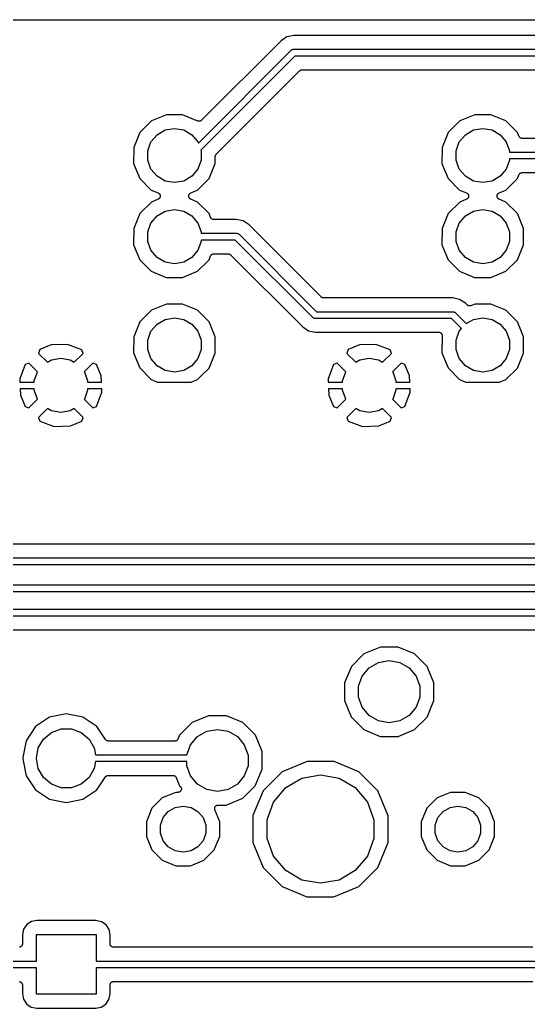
# Model space of a CAD drawing. Extents: x 37 to 156, y -136 to -20.
# Drawn here: x 76.88 to 95.68, y -56.62 to -20.08 of the extents above; entities that cross this region are included whole.
import ezdxf

# ---------------------------------------------------------------- set-up
doc = ezdxf.new("R2010")
doc.units = 0
doc.header["$MEASUREMENT"] = 0
doc.layers.add('BLACK', color=7, linetype='CONTINUOUS')

msp = doc.modelspace()

# ---------------------------------------------------------------- linework, layer by layer
at = {"layer": 'Black'}
for p, q in [((37.61, -20.083), (155.39, -20.083)), ((86.7587, -20.7175), (86.5436, -20.8612)), ((87.0125, -20.667), (86.7587, -20.7175)), ((121.033, -20.667), (87.0125, -20.667)), ((86.5436, -20.8612), (83.6052, -23.7996)), ((86.9338, -21.1961), (86.9472, -21.1867)), ((86.9472, -21.1867), (86.9525, -21.1853)), ((86.9525, -21.1853), (86.9572, -21.1825)), ((86.9572, -21.1825), (86.9733, -21.1797)), ((86.9733, -21.1797), (86.9891, -21.1755)), ((86.9891, -21.1755), (86.9946, -21.176)), ((86.9946, -21.176), (87, -21.175)), ((87, -21.175), (121.046, -21.175)), ((83.4842, -24.639), (86.9116, -21.2116)), ((87.0518, -21.425), (83.5786, -24.8982)), ((86.9116, -21.2116), (86.9161, -21.2085)), ((86.9161, -21.2085), (86.9197, -21.2042)), ((86.9197, -21.2042), (86.9338, -21.1961)), ((120.994, -21.425), (87.0518, -21.425)), ((84.1452, -25.05), (87.225, -21.9702)), ((87.225, -21.9702), (87.2296, -21.967)), ((87.2296, -21.967), (87.2332, -21.9627)), ((87.2332, -21.9627), (87.2475, -21.9544)), ((87.2475, -21.9544), (87.2611, -21.9449)), ((87.2611, -21.9449), (87.2665, -21.9435)), ((87.2665, -21.9435), (87.2714, -21.9407)), ((87.2714, -21.9407), (87.2877, -21.9378)), ((87.2877, -21.9378), (87.3037, -21.9335)), ((87.3037, -21.9335), (87.3093, -21.934)), ((87.3093, -21.934), (87.3148, -21.933)), ((87.3148, -21.933), (108.751, -21.933)), ((82.3014, -23.5917), (81.7469, -23.8208)), ((82.9013, -23.5923), (82.3014, -23.5917)), ((83.4667, -23.8271), (82.9013, -23.5923)), ((93.7014, -23.5917), (93.1469, -23.8208)), ((94.3013, -23.5923), (93.7014, -23.5917)), ((94.8553, -23.8223), (94.3013, -23.5923)), ((81.7469, -23.8208), (81.3223, -24.2447)), ((82.2567, -24.1567), (82.6, -24.0962)), ((82.6, -24.0962), (82.9433, -24.1567)), ((83.4749, -23.8289), (83.4667, -23.8271)), ((83.4826, -23.8324), (83.4749, -23.8289)), ((83.4963, -23.8336), (83.4826, -23.8324)), ((83.5098, -23.8366), (83.4963, -23.8336)), ((83.5181, -23.8356), (83.5098, -23.8366)), ((83.5265, -23.8363), (83.5181, -23.8356)), ((83.5398, -23.8327), (83.5265, -23.8363)), ((83.5535, -23.8309), (83.5398, -23.8327)), ((83.561, -23.827), (83.5535, -23.8309)), ((83.5691, -23.8249), (83.561, -23.827)), ((83.5804, -23.8169), (83.5691, -23.8249)), ((83.5927, -23.8106), (83.5804, -23.8169)), ((83.5983, -23.8044), (83.5927, -23.8106)), ((83.6052, -23.7996), (83.5983, -23.8044)), ((93.1469, -23.8208), (92.7223, -24.2447)), ((93.6567, -24.1567), (94, -24.0962)), ((94, -24.0962), (94.3433, -24.1567)), ((95.2792, -24.2469), (94.8553, -23.8223)), ((81.3223, -24.2447), (81.0923, -24.7987)), ((81.7307, -24.5981), (81.9548, -24.331)), ((81.9548, -24.331), (82.2567, -24.1567)), ((82.9433, -24.1567), (83.2452, -24.331)), ((83.2452, -24.331), (83.4693, -24.5981)), ((92.7223, -24.2447), (92.4923, -24.7987)), ((93.1307, -24.5981), (93.3548, -24.331)), ((93.3548, -24.331), (93.6567, -24.1567)), ((94.3433, -24.1567), (94.6452, -24.331)), ((94.6452, -24.331), (94.8693, -24.5981)), ((95.3377, -24.3885), (95.2792, -24.2469)), ((95.3422, -24.3956), (95.3377, -24.3885)), ((95.3451, -24.4035), (95.3422, -24.3956)), ((95.3539, -24.4141), (95.3451, -24.4035)), ((95.3613, -24.4257), (95.3539, -24.4141)), ((95.368, -24.4308), (95.3613, -24.4257)), ((95.3734, -24.4373), (95.368, -24.4308)), ((95.3854, -24.4442), (95.3734, -24.4373)), ((95.3963, -24.4526), (95.3854, -24.4442)), ((95.4043, -24.4551), (95.3963, -24.4526)), ((95.4116, -24.4593), (95.4043, -24.4551)), ((95.4252, -24.4617), (95.4116, -24.4593)), ((95.4384, -24.4659), (95.4252, -24.4617)), ((95.4468, -24.4655), (95.4384, -24.4659)), ((95.455, -24.467), (95.4468, -24.4655)), ((112.219, -24.467), (95.455, -24.467)), ((81.0923, -24.7987), (81.0917, -25.3986)), ((81.6114, -24.9257), (81.7307, -24.5981)), ((83.4693, -24.5981), (83.4842, -24.639)), ((92.4923, -24.7987), (92.4917, -25.3986)), ((93.0114, -24.9257), (93.1307, -24.5981)), ((94.8693, -24.5981), (94.9886, -24.9257)), ((81.6114, -25.2743), (81.6114, -24.9257)), ((83.5786, -24.8982), (83.5886, -24.9257)), ((83.5886, -24.9257), (83.5886, -25.2743)), ((84.1077, -25.4013), (84.108, -25.1397)), ((84.108, -25.1397), (84.1089, -25.1343)), ((84.1084, -25.1288), (84.1128, -25.1127)), ((84.1089, -25.1343), (84.1084, -25.1288)), ((84.1128, -25.1127), (84.1157, -25.0963)), ((84.1157, -25.0963), (84.1184, -25.0915)), ((84.1184, -25.0915), (84.1199, -25.0862)), ((84.1199, -25.0862), (84.1294, -25.0725)), ((84.1294, -25.0725), (84.1377, -25.0581)), ((84.1377, -25.0581), (84.142, -25.0546)), ((84.142, -25.0546), (84.1452, -25.05)), ((93.0114, -25.2743), (93.0114, -24.9257)), ((94.9886, -24.9257), (94.9886, -24.975)), ((94.9886, -24.975), (112.482, -24.975)), ((81.0917, -25.3986), (81.3208, -25.9531)), ((81.7307, -25.6019), (81.6114, -25.2743)), ((83.5886, -25.2743), (83.4693, -25.6019)), ((83.8777, -25.9553), (84.1077, -25.4013)), ((92.4917, -25.3986), (92.7208, -25.9531)), ((93.1307, -25.6019), (93.0114, -25.2743)), ((94.9886, -25.2743), (94.8693, -25.6019)), ((112.534, -25.225), (94.9886, -25.225)), ((94.9886, -25.225), (94.9886, -25.2743)), ((81.9548, -25.869), (81.7307, -25.6019)), ((82.2567, -26.0433), (81.9548, -25.869)), ((83.2452, -25.869), (82.9433, -26.0433)), ((83.4693, -25.6019), (83.2452, -25.869)), ((93.3548, -25.869), (93.1307, -25.6019)), ((93.6567, -26.0433), (93.3548, -25.869)), ((94.6452, -25.869), (94.3433, -26.0433)), ((94.8693, -25.6019), (94.6452, -25.869)), ((95.2777, -25.9553), (95.3375, -25.8113)), ((95.3375, -25.8113), (95.3419, -25.8043)), ((95.3419, -25.8043), (95.3448, -25.7965)), ((95.3448, -25.7965), (95.3537, -25.7858)), ((95.3537, -25.7858), (95.3612, -25.7741)), ((95.3612, -25.7741), (95.3678, -25.7691)), ((95.3678, -25.7691), (95.3731, -25.7627)), ((95.3731, -25.7627), (95.3852, -25.7558)), ((95.3852, -25.7558), (95.3962, -25.7473)), ((95.3962, -25.7473), (95.4041, -25.7448)), ((95.4041, -25.7448), (95.4113, -25.7407)), ((95.4113, -25.7407), (95.425, -25.7382)), ((95.425, -25.7382), (95.4383, -25.7341)), ((95.4383, -25.7341), (95.4466, -25.7344)), ((95.4466, -25.7344), (95.4548, -25.733)), ((95.4548, -25.733), (112.521, -25.733)), ((81.3208, -25.9531), (81.7447, -26.3777)), ((82.6, -26.1038), (82.2567, -26.0433)), ((82.9433, -26.0433), (82.6, -26.1038)), ((83.4531, -26.3792), (83.8777, -25.9553)), ((92.7208, -25.9531), (93.1447, -26.3777)), ((94, -26.1038), (93.6567, -26.0433)), ((94.3433, -26.0433), (94, -26.1038)), ((94.8531, -26.3792), (95.2777, -25.9553)), ((81.7447, -26.3777), (81.9976, -26.4827)), ((81.9976, -26.4827), (82.0115, -26.4916)), ((82.0115, -26.4916), (82.0263, -26.4993)), ((82.0263, -26.4993), (82.03, -26.5034)), ((82.03, -26.5034), (82.0347, -26.5064)), ((82.0347, -26.5064), (82.0448, -26.5196)), ((82.0559, -26.6683), (82.0447, -26.6805)), ((82.0448, -26.5196), (82.056, -26.5318)), ((82.058, -26.6631), (82.0559, -26.6683)), ((82.056, -26.5318), (82.0582, -26.537)), ((82.0615, -26.6587), (82.058, -26.6631)), ((82.0582, -26.537), (82.0616, -26.5414)), ((82.0665, -26.6429), (82.0615, -26.6587)), ((82.0616, -26.5414), (82.0665, -26.5572)), ((82.0665, -26.5572), (82.0729, -26.5726)), ((82.0728, -26.6276), (82.0665, -26.6429)), ((82.0731, -26.622), (82.0728, -26.6276)), ((82.0729, -26.5726), (82.0731, -26.5782)), ((82.0731, -26.5782), (82.0748, -26.5835)), ((82.0748, -26.6167), (82.0731, -26.622)), ((82.0748, -26.5835), (82.074, -26.6001)), ((82.074, -26.6001), (82.0748, -26.6167)), ((83.1252, -26.5833), (83.1269, -26.578)), ((83.126, -26.5999), (83.1252, -26.5833)), ((83.1252, -26.6165), (83.126, -26.5999)), ((83.1269, -26.6218), (83.1252, -26.6165)), ((83.1269, -26.578), (83.1272, -26.5724)), ((83.1271, -26.6274), (83.1269, -26.6218)), ((83.1335, -26.6427), (83.1271, -26.6274)), ((83.1272, -26.5724), (83.1335, -26.5571)), ((83.1335, -26.5571), (83.1385, -26.5413)), ((83.1384, -26.6586), (83.1335, -26.6427)), ((83.1418, -26.663), (83.1384, -26.6586)), ((83.1385, -26.5413), (83.1419, -26.5369)), ((83.144, -26.6682), (83.1418, -26.663)), ((83.1419, -26.5369), (83.1441, -26.5317)), ((83.1552, -26.6804), (83.144, -26.6682)), ((83.1441, -26.5317), (83.1553, -26.5195)), ((83.1553, -26.5195), (83.1654, -26.5063)), ((83.1654, -26.5063), (83.1701, -26.5033)), ((83.1701, -26.5033), (83.1739, -26.4992)), ((83.1739, -26.4992), (83.1886, -26.4916)), ((83.1886, -26.4916), (83.2026, -26.4827)), ((83.2026, -26.4827), (83.4531, -26.3792)), ((93.1447, -26.3777), (93.3976, -26.4827)), ((93.3976, -26.4827), (93.4115, -26.4916)), ((93.4115, -26.4916), (93.4263, -26.4993)), ((93.4263, -26.4993), (93.43, -26.5034)), ((93.43, -26.5034), (93.4347, -26.5064)), ((93.4347, -26.5064), (93.4448, -26.5196)), ((93.4559, -26.6683), (93.4447, -26.6805)), ((93.4448, -26.5196), (93.456, -26.5318)), ((93.458, -26.6631), (93.4559, -26.6683)), ((93.456, -26.5318), (93.4582, -26.537)), ((93.4615, -26.6587), (93.458, -26.6631)), ((93.4582, -26.537), (93.4616, -26.5414)), ((93.4665, -26.6429), (93.4615, -26.6587)), ((93.4616, -26.5414), (93.4665, -26.5572)), ((93.4665, -26.5572), (93.4729, -26.5726)), ((93.4728, -26.6276), (93.4665, -26.6429)), ((93.4731, -26.622), (93.4728, -26.6276)), ((93.4729, -26.5726), (93.4731, -26.5782)), ((93.4731, -26.5782), (93.4748, -26.5835)), ((93.4748, -26.6167), (93.4731, -26.622)), ((93.4748, -26.5835), (93.474, -26.6001)), ((93.474, -26.6001), (93.4748, -26.6167)), ((94.5252, -26.5833), (94.5269, -26.578)), ((94.526, -26.5999), (94.5252, -26.5833)), ((94.5252, -26.6165), (94.526, -26.5999)), ((94.5269, -26.6218), (94.5252, -26.6165)), ((94.5269, -26.578), (94.5272, -26.5724)), ((94.5271, -26.6274), (94.5269, -26.6218)), ((94.5335, -26.6427), (94.5271, -26.6274)), ((94.5272, -26.5724), (94.5335, -26.5571)), ((94.5335, -26.5571), (94.5385, -26.5413)), ((94.5384, -26.6586), (94.5335, -26.6427)), ((94.5418, -26.663), (94.5384, -26.6586)), ((94.5385, -26.5413), (94.5419, -26.5369)), ((94.544, -26.6682), (94.5418, -26.663)), ((94.5419, -26.5369), (94.5441, -26.5317)), ((94.5552, -26.6804), (94.544, -26.6682)), ((94.5441, -26.5317), (94.5553, -26.5195)), ((94.5553, -26.5195), (94.5654, -26.5063)), ((94.5654, -26.5063), (94.5701, -26.5033)), ((94.5701, -26.5033), (94.5739, -26.4992)), ((94.5739, -26.4992), (94.5886, -26.4916)), ((94.5886, -26.4916), (94.6026, -26.4827)), ((94.6026, -26.4827), (94.8531, -26.3792)), ((81.7469, -26.8208), (81.3223, -27.2447)), ((81.9974, -26.7173), (81.7469, -26.8208)), ((82.0114, -26.7084), (81.9974, -26.7173)), ((82.0261, -26.7008), (82.0114, -26.7084)), ((82.0299, -26.6967), (82.0261, -26.7008)), ((82.0346, -26.6937), (82.0299, -26.6967)), ((82.0447, -26.6805), (82.0346, -26.6937)), ((83.1653, -26.6936), (83.1552, -26.6804)), ((83.17, -26.6966), (83.1653, -26.6936)), ((83.1737, -26.7007), (83.17, -26.6966)), ((83.1885, -26.7084), (83.1737, -26.7007)), ((83.2024, -26.7173), (83.1885, -26.7084)), ((83.4553, -26.8223), (83.2024, -26.7173)), ((83.8792, -27.2469), (83.4553, -26.8223)), ((93.1469, -26.8208), (92.7223, -27.2447)), ((93.3974, -26.7173), (93.1469, -26.8208)), ((93.4114, -26.7084), (93.3974, -26.7173)), ((93.4261, -26.7008), (93.4114, -26.7084)), ((93.4299, -26.6967), (93.4261, -26.7008)), ((93.4346, -26.6937), (93.4299, -26.6967)), ((93.4447, -26.6805), (93.4346, -26.6937)), ((94.5653, -26.6936), (94.5552, -26.6804)), ((94.57, -26.6966), (94.5653, -26.6936)), ((94.5737, -26.7007), (94.57, -26.6966)), ((94.5885, -26.7084), (94.5737, -26.7007)), ((94.6024, -26.7173), (94.5885, -26.7084)), ((94.8553, -26.8223), (94.6024, -26.7173)), ((95.2792, -27.2469), (94.8553, -26.8223)), ((81.3223, -27.2447), (81.0923, -27.7987)), ((81.7307, -27.5981), (81.9548, -27.331)), ((81.9548, -27.331), (82.2567, -27.1567)), ((82.2567, -27.1567), (82.6, -27.0962)), ((82.6, -27.0962), (82.9433, -27.1567)), ((82.9433, -27.1567), (83.2452, -27.331)), ((83.2452, -27.331), (83.4693, -27.5981)), ((83.9377, -27.3885), (83.8792, -27.2469)), ((83.9422, -27.3956), (83.9377, -27.3885)), ((83.9451, -27.4035), (83.9422, -27.3956)), ((92.7223, -27.2447), (92.4923, -27.7987)), ((93.1307, -27.5981), (93.3548, -27.331)), ((93.3548, -27.331), (93.6567, -27.1567)), ((93.6567, -27.1567), (94, -27.0962)), ((94, -27.0962), (94.3433, -27.1567)), ((94.3433, -27.1567), (94.6452, -27.331)), ((94.6452, -27.331), (94.8693, -27.5981)), ((95.5083, -27.8014), (95.2792, -27.2469)), ((81.6114, -27.9257), (81.7307, -27.5981)), ((83.4693, -27.5981), (83.5886, -27.9257)), ((83.9539, -27.4141), (83.9451, -27.4035)), ((83.9613, -27.4257), (83.9539, -27.4141)), ((83.968, -27.4308), (83.9613, -27.4257)), ((83.9734, -27.4373), (83.968, -27.4308)), ((83.9854, -27.4442), (83.9734, -27.4373)), ((83.9963, -27.4526), (83.9854, -27.4442)), ((84.0043, -27.4551), (83.9963, -27.4526)), ((84.0116, -27.4593), (84.0043, -27.4551)), ((84.0252, -27.4617), (84.0116, -27.4593)), ((84.0384, -27.4659), (84.0252, -27.4617)), ((84.0468, -27.4655), (84.0384, -27.4659)), ((84.055, -27.467), (84.0468, -27.4655)), ((84.8875, -27.467), (84.055, -27.467)), ((85.1413, -27.5175), (84.8875, -27.467)), ((85.3564, -27.6612), (85.1413, -27.5175)), ((88.025, -30.3298), (85.3564, -27.6612)), ((93.0114, -27.9257), (93.1307, -27.5981)), ((94.8693, -27.5981), (94.9886, -27.9257)), ((81.0923, -27.7987), (81.0917, -28.3986)), ((81.6114, -28.2743), (81.6114, -27.9257)), ((83.5886, -27.9257), (83.5886, -27.975)), ((83.5886, -27.975), (84.9, -27.975)), ((84.9, -27.975), (84.9054, -27.976)), ((84.9054, -27.976), (84.9109, -27.9755)), ((84.9109, -27.9755), (84.9267, -27.9797)), ((84.9267, -27.9797), (84.9428, -27.9825)), ((84.9428, -27.9825), (84.9475, -27.9853)), ((84.9475, -27.9853), (84.9528, -27.9867)), ((84.9528, -27.9867), (84.9662, -27.9961)), ((84.9662, -27.9961), (84.9803, -28.0042)), ((84.9803, -28.0042), (84.9839, -28.0085)), ((84.9839, -28.0085), (84.9884, -28.0116)), ((84.9884, -28.0116), (87.8518, -30.875)), ((92.4923, -27.7987), (92.4917, -28.3986)), ((93.0114, -28.2743), (93.0114, -27.9257)), ((94.9886, -27.9257), (94.9886, -28.2743)), ((95.5077, -28.4013), (95.5083, -27.8014)), ((81.0917, -28.3986), (81.3208, -28.9531)), ((81.7307, -28.6019), (81.6114, -28.2743)), ((83.5886, -28.2743), (83.4693, -28.6019)), ((84.8482, -28.225), (83.5886, -28.225)), ((83.5886, -28.225), (83.5886, -28.2743)), ((87.7116, -31.0884), (84.8482, -28.225)), ((92.4917, -28.3986), (92.7208, -28.9531)), ((93.1307, -28.6019), (93.0114, -28.2743)), ((94.9886, -28.2743), (94.8693, -28.6019)), ((95.2777, -28.9553), (95.5077, -28.4013)), ((81.9548, -28.869), (81.7307, -28.6019)), ((83.4693, -28.6019), (83.2452, -28.869)), ((83.8777, -28.9553), (83.9375, -28.8113)), ((83.9375, -28.8113), (83.9419, -28.8043)), ((83.9419, -28.8043), (83.9448, -28.7965)), ((83.9448, -28.7965), (83.9537, -28.7858)), ((83.9537, -28.7858), (83.9612, -28.7741)), ((83.9612, -28.7741), (83.9678, -28.7691)), ((83.9678, -28.7691), (83.9731, -28.7627)), ((83.9731, -28.7627), (83.9852, -28.7558)), ((83.9852, -28.7558), (83.9962, -28.7473)), ((83.9962, -28.7473), (84.0041, -28.7448)), ((84.0041, -28.7448), (84.0113, -28.7407)), ((84.0113, -28.7407), (84.025, -28.7382)), ((84.025, -28.7382), (84.0383, -28.7341)), ((84.0383, -28.7341), (84.0466, -28.7344)), ((84.0466, -28.7344), (84.0548, -28.733)), ((84.0548, -28.733), (84.5852, -28.733)), ((84.5852, -28.733), (84.5907, -28.734)), ((84.5907, -28.734), (84.5963, -28.7335)), ((84.5963, -28.7335), (84.6123, -28.7378)), ((84.6123, -28.7378), (84.6286, -28.7407)), ((84.6286, -28.7407), (84.6335, -28.7435)), ((84.6335, -28.7435), (84.6389, -28.7449)), ((84.6389, -28.7449), (84.6525, -28.7544)), ((84.6525, -28.7544), (84.6668, -28.7627)), ((84.6668, -28.7627), (84.6704, -28.767)), ((84.6704, -28.767), (84.675, -28.7702)), ((84.675, -28.7702), (87.3436, -31.4388)), ((93.3548, -28.869), (93.1307, -28.6019)), ((94.8693, -28.6019), (94.6452, -28.869)), ((81.3208, -28.9531), (81.7447, -29.3777)), ((82.2567, -29.0433), (81.9548, -28.869)), ((82.6, -29.1038), (82.2567, -29.0433)), ((82.9433, -29.0433), (82.6, -29.1038)), ((83.2452, -28.869), (82.9433, -29.0433)), ((83.4531, -29.3792), (83.8777, -28.9553)), ((92.7208, -28.9531), (93.1447, -29.3777)), ((93.6567, -29.0433), (93.3548, -28.869)), ((94, -29.1038), (93.6567, -29.0433)), ((94.3433, -29.0433), (94, -29.1038)), ((94.6452, -28.869), (94.3433, -29.0433)), ((94.8531, -29.3792), (95.2777, -28.9553)), ((81.7447, -29.3777), (82.2987, -29.6077)), ((82.8986, -29.6083), (83.4531, -29.3792)), ((93.1447, -29.3777), (93.6987, -29.6077)), ((94.2986, -29.6083), (94.8531, -29.3792)), ((82.2987, -29.6077), (82.8986, -29.6083)), ((93.6987, -29.6077), (94.2986, -29.6083)), ((82.3014, -30.5917), (81.7469, -30.8208)), ((82.9013, -30.5923), (82.3014, -30.5917)), ((83.4553, -30.8223), (82.9013, -30.5923)), ((88.0296, -30.333), (88.025, -30.3298)), ((88.0332, -30.3373), (88.0296, -30.333)), ((88.0475, -30.3456), (88.0332, -30.3373)), ((88.0611, -30.3551), (88.0475, -30.3456)), ((88.0665, -30.3565), (88.0611, -30.3551)), ((88.0714, -30.3593), (88.0665, -30.3565)), ((88.0877, -30.3622), (88.0714, -30.3593)), ((88.1037, -30.3665), (88.0877, -30.3622)), ((88.1093, -30.366), (88.1037, -30.3665)), ((88.1148, -30.367), (88.1093, -30.366)), ((92.8875, -30.367), (88.1148, -30.367)), ((93.1413, -30.4175), (92.8875, -30.367)), ((93.3564, -30.5612), (93.1413, -30.4175)), ((93.4189, -30.6237), (93.3564, -30.5612)), ((93.4257, -30.6285), (93.4189, -30.6237)), ((93.4313, -30.6346), (93.4257, -30.6285)), ((93.4436, -30.641), (93.4313, -30.6346)), ((93.455, -30.649), (93.4436, -30.641)), ((93.4631, -30.6512), (93.455, -30.649)), ((93.4704, -30.655), (93.4631, -30.6512)), ((93.4842, -30.6568), (93.4704, -30.655)), ((93.4977, -30.6604), (93.4842, -30.6568)), ((93.5059, -30.6597), (93.4977, -30.6604)), ((93.5142, -30.6608), (93.5059, -30.6597)), ((93.5277, -30.6578), (93.5142, -30.6608)), ((93.5416, -30.6566), (93.5277, -30.6578)), ((93.5491, -30.6531), (93.5416, -30.6566)), ((93.5572, -30.6513), (93.5491, -30.6531)), ((93.7014, -30.5917), (93.5572, -30.6513)), ((94.3013, -30.5923), (93.7014, -30.5917)), ((94.8553, -30.8223), (94.3013, -30.5923)), ((81.7469, -30.8208), (81.3223, -31.2447)), ((83.8792, -31.2469), (83.4553, -30.8223)), ((87.8518, -30.875), (92.9, -30.875)), ((92.9, -30.875), (92.9054, -30.876)), ((92.9054, -30.876), (92.9109, -30.8755)), ((92.9109, -30.8755), (92.9267, -30.8797)), ((92.9267, -30.8797), (92.9428, -30.8825)), ((92.9428, -30.8825), (92.9475, -30.8853)), ((92.9475, -30.8853), (92.9528, -30.8867)), ((92.9528, -30.8867), (92.9662, -30.8961)), ((92.9662, -30.8961), (92.9803, -30.9042)), ((92.9803, -30.9042), (92.9839, -30.9085)), ((92.9839, -30.9085), (92.9884, -30.9116)), ((92.9884, -30.9116), (93.3884, -31.3116)), ((95.2792, -31.2469), (94.8553, -30.8223)), ((81.3223, -31.2447), (81.0923, -31.7987)), ((81.7307, -31.5981), (81.9548, -31.331)), ((81.9548, -31.331), (82.2567, -31.1567)), ((82.2567, -31.1567), (82.6, -31.0962)), ((82.6, -31.0962), (82.9433, -31.1567)), ((82.9433, -31.1567), (83.2452, -31.331)), ((83.2452, -31.331), (83.4693, -31.5981)), ((84.1083, -31.8014), (83.8792, -31.2469)), ((87.7161, -31.0915), (87.7116, -31.0884)), ((87.7197, -31.0958), (87.7161, -31.0915)), ((87.7338, -31.1039), (87.7197, -31.0958)), ((87.7472, -31.1133), (87.7338, -31.1039)), ((87.7525, -31.1147), (87.7472, -31.1133)), ((87.7572, -31.1175), (87.7525, -31.1147)), ((87.7733, -31.1203), (87.7572, -31.1175)), ((87.7891, -31.1245), (87.7733, -31.1203)), ((87.7946, -31.124), (87.7891, -31.1245)), ((87.8, -31.125), (87.7946, -31.124)), ((92.8482, -31.125), (87.8, -31.125)), ((93.2176, -31.4944), (92.8482, -31.125)), ((93.3884, -31.3116), (93.6567, -31.1567)), ((93.6567, -31.1567), (94, -31.0962)), ((94, -31.0962), (94.3433, -31.1567)), ((94.3433, -31.1567), (94.6452, -31.331)), ((94.6452, -31.331), (94.8693, -31.5981)), ((95.5083, -31.8014), (95.2792, -31.2469)), ((81.6114, -31.9257), (81.7307, -31.5981)), ((83.4693, -31.5981), (83.5886, -31.9257)), ((87.3436, -31.4388), (87.5587, -31.5825)), ((87.5587, -31.5825), (87.8125, -31.633)), ((87.8125, -31.633), (92.3708, -31.633)), ((92.3708, -31.633), (92.3845, -31.6354)), ((92.3845, -31.6354), (92.3984, -31.636)), ((92.3984, -31.636), (92.4061, -31.6392)), ((92.4061, -31.6392), (92.4143, -31.6407)), ((92.4143, -31.6407), (92.4263, -31.6476)), ((92.4263, -31.6476), (92.4392, -31.6529)), ((92.4392, -31.6529), (92.4453, -31.6586)), ((92.4453, -31.6586), (92.4525, -31.6627)), ((92.4525, -31.6627), (92.4614, -31.6734)), ((92.4614, -31.6734), (92.4716, -31.6828)), ((92.4716, -31.6828), (92.4755, -31.6901)), ((92.4755, -31.6901), (92.4808, -31.6965)), ((92.4808, -31.6965), (92.4856, -31.7096)), ((92.4856, -31.7096), (92.492, -31.7219)), ((92.492, -31.7219), (92.4931, -31.7301)), ((92.4959, -31.7821), (92.4923, -31.792)), ((92.4931, -31.7301), (92.4959, -31.7379)), ((92.4959, -31.7379), (92.4959, -31.7519)), ((92.4959, -31.7519), (92.4977, -31.7656)), ((92.4977, -31.7656), (92.4959, -31.7737)), ((92.4959, -31.7737), (92.4959, -31.7821)), ((93.0114, -31.9257), (93.1307, -31.5981)), ((93.1307, -31.5981), (93.2176, -31.4944)), ((94.8693, -31.5981), (94.9886, -31.9257)), ((78.0421, -32.1042), (77.6256, -32.2767)), ((78.644, -32.0819), (78.0421, -32.1042)), ((79.1754, -32.2794), (78.644, -32.0819)), ((81.0923, -31.7987), (81.0917, -32.3986)), ((81.6114, -32.2743), (81.6114, -31.9257)), ((83.5886, -31.9257), (83.5886, -32.2743)), ((84.1077, -32.4013), (84.1083, -31.8014)), ((89.4421, -32.1042), (89.0256, -32.2767)), ((90.044, -32.0819), (89.4421, -32.1042)), ((90.5754, -32.2794), (90.044, -32.0819)), ((92.4923, -31.792), (92.4917, -32.3986)), ((93.0114, -32.2743), (93.0114, -31.9257)), ((94.9886, -31.9257), (94.9886, -32.2743)), ((95.5077, -32.4013), (95.5083, -31.8014)), ((77.6256, -32.2767), (77.5744, -32.4152)), ((77.5744, -32.4152), (77.904, -32.7448)), ((78.896, -32.7448), (79.2256, -32.4152)), ((79.2256, -32.4152), (79.1754, -32.2794)), ((81.0917, -32.3986), (81.3208, -32.9531)), ((81.7307, -32.6019), (81.6114, -32.2743)), ((83.5886, -32.2743), (83.4693, -32.6019)), ((83.8777, -32.9553), (84.1077, -32.4013)), ((89.0256, -32.2767), (88.9744, -32.4152)), ((88.9744, -32.4152), (89.304, -32.7448)), ((90.296, -32.7448), (90.6256, -32.4152)), ((90.6256, -32.4152), (90.5754, -32.2794)), ((92.4917, -32.3986), (92.7208, -32.9531)), ((93.1307, -32.6019), (93.0114, -32.2743)), ((94.9886, -32.2743), (94.8693, -32.6019)), ((95.2777, -32.9553), (95.5077, -32.4013)), ((77.0794, -32.8246), (76.8819, -33.356)), ((77.2152, -32.7744), (77.0794, -32.8246)), ((77.5344, -33.0936), (77.2152, -32.7744)), ((77.904, -32.7448), (78.0567, -32.6567)), ((78.0567, -32.6567), (78.4, -32.5962)), ((78.4, -32.5962), (78.7433, -32.6567)), ((78.7433, -32.6567), (78.896, -32.7448)), ((79.5848, -32.7744), (79.2656, -33.0936)), ((79.7233, -32.8256), (79.5848, -32.7744)), ((79.8958, -33.2421), (79.7233, -32.8256)), ((81.9548, -32.869), (81.7307, -32.6019)), ((82.2567, -33.0433), (81.9548, -32.869)), ((83.2452, -32.869), (82.9433, -33.0433)), ((83.4693, -32.6019), (83.2452, -32.869)), ((88.4794, -32.8246), (88.2819, -33.356)), ((88.6152, -32.7744), (88.4794, -32.8246)), ((88.9344, -33.0936), (88.6152, -32.7744)), ((89.304, -32.7448), (89.4567, -32.6567)), ((89.4567, -32.6567), (89.8, -32.5962)), ((89.8, -32.5962), (90.1433, -32.6567)), ((90.1433, -32.6567), (90.296, -32.7448)), ((90.9848, -32.7744), (90.6656, -33.0936)), ((91.1233, -32.8256), (90.9848, -32.7744)), ((91.2958, -33.2421), (91.1233, -32.8256)), ((93.3548, -32.869), (93.1307, -32.6019)), ((93.6567, -33.0433), (93.3548, -32.869)), ((94.6452, -32.869), (94.3433, -33.0433)), ((94.8693, -32.6019), (94.6452, -32.869)), ((77.4114, -33.4257), (77.5307, -33.0981)), ((77.5307, -33.0981), (77.5344, -33.0936)), ((79.2656, -33.0936), (79.2693, -33.0981)), ((79.2693, -33.0981), (79.3886, -33.4257)), ((79.9044, -33.475), (79.8958, -33.2421)), ((81.3208, -32.9531), (81.7447, -33.3777)), ((82.6, -33.1038), (82.2567, -33.0433)), ((82.9433, -33.0433), (82.6, -33.1038)), ((83.4531, -33.3792), (83.5869, -33.2456)), ((83.5869, -33.2456), (83.8777, -32.9553)), ((83.5869, -33.2456), (83.5869, -33.2456)), ((88.8114, -33.4257), (88.9307, -33.0981)), ((88.9307, -33.0981), (88.9344, -33.0936)), ((90.6656, -33.0936), (90.6693, -33.0981)), ((90.6693, -33.0981), (90.7886, -33.4257)), ((91.3044, -33.475), (91.2958, -33.2421)), ((92.7208, -32.9531), (93.1447, -33.3777)), ((94, -33.1038), (93.6567, -33.0433)), ((94.3433, -33.0433), (94, -33.1038)), ((94.8531, -33.3792), (95.2777, -32.9553)), ((76.8819, -33.356), (76.8863, -33.475)), ((76.8863, -33.475), (77.4114, -33.475)), ((77.4114, -33.475), (77.4114, -33.4257)), ((79.3886, -33.4257), (79.3886, -33.475)), ((79.3886, -33.475), (79.9044, -33.475)), ((81.7447, -33.3777), (81.9791, -33.475)), ((81.9791, -33.475), (83.2212, -33.475)), ((83.2212, -33.475), (83.4531, -33.3792)), ((88.2819, -33.356), (88.2863, -33.475)), ((88.2863, -33.475), (88.8114, -33.475)), ((88.8114, -33.475), (88.8114, -33.4257)), ((90.7886, -33.4257), (90.7886, -33.475)), ((90.7886, -33.475), (91.3044, -33.475)), ((93.1447, -33.3777), (93.3791, -33.475)), ((93.3791, -33.475), (94.6212, -33.475)), ((94.6212, -33.475), (94.8531, -33.3792)), ((76.8956, -33.725), (76.9042, -33.9579)), ((77.4114, -33.725), (76.8956, -33.725)), ((76.9042, -33.9579), (77.0767, -34.3744)), ((77.4114, -33.7743), (77.4114, -33.725)), ((77.5307, -34.1019), (77.4114, -33.7743)), ((79.3886, -33.7743), (79.2693, -34.1019)), ((79.3886, -33.725), (79.3886, -33.7743)), ((79.9137, -33.725), (79.3886, -33.725)), ((79.7206, -34.3754), (79.9181, -33.844)), ((79.9181, -33.844), (79.9137, -33.725)), ((88.2956, -33.725), (88.3042, -33.9579)), ((88.8114, -33.725), (88.2956, -33.725)), ((88.3042, -33.9579), (88.4767, -34.3744)), ((88.8114, -33.7743), (88.8114, -33.725)), ((88.9307, -34.1019), (88.8114, -33.7743)), ((90.7886, -33.7743), (90.6693, -34.1019)), ((90.7886, -33.725), (90.7886, -33.7743)), ((91.3137, -33.725), (90.7886, -33.725)), ((91.1206, -34.3754), (91.3181, -33.844)), ((91.3181, -33.844), (91.3137, -33.725)), ((77.2152, -34.4256), (77.5344, -34.1064)), ((77.5344, -34.1064), (77.5307, -34.1019)), ((79.2693, -34.1019), (79.2656, -34.1064)), ((79.2656, -34.1064), (79.5848, -34.4256)), ((88.6152, -34.4256), (88.9344, -34.1064)), ((88.9344, -34.1064), (88.9307, -34.1019)), ((90.6693, -34.1019), (90.6656, -34.1064)), ((90.6656, -34.1064), (90.9848, -34.4256)), ((77.0767, -34.3744), (77.2152, -34.4256)), ((77.904, -34.4552), (77.5744, -34.7848)), ((78.0567, -34.5433), (77.904, -34.4552)), ((78.4, -34.6038), (78.0567, -34.5433)), ((78.7433, -34.5433), (78.4, -34.6038)), ((78.896, -34.4552), (78.7433, -34.5433)), ((79.2256, -34.7848), (78.896, -34.4552)), ((79.5848, -34.4256), (79.7206, -34.3754)), ((88.4767, -34.3744), (88.6152, -34.4256)), ((89.304, -34.4552), (88.9744, -34.7848)), ((89.4567, -34.5433), (89.304, -34.4552)), ((89.8, -34.6038), (89.4567, -34.5433)), ((90.1433, -34.5433), (89.8, -34.6038)), ((90.296, -34.4552), (90.1433, -34.5433)), ((90.6256, -34.7848), (90.296, -34.4552)), ((90.9848, -34.4256), (91.1206, -34.3754)), ((77.5744, -34.7848), (77.6246, -34.9206)), ((77.6246, -34.9206), (78.156, -35.1181)), ((78.7579, -35.0958), (79.1744, -34.9233)), ((79.1744, -34.9233), (79.2256, -34.7848)), ((88.9744, -34.7848), (89.0246, -34.9206)), ((89.0246, -34.9206), (89.556, -35.1181)), ((90.1579, -35.0958), (90.5744, -34.9233)), ((90.5744, -34.9233), (90.6256, -34.7848)), ((78.156, -35.1181), (78.7579, -35.0958)), ((89.556, -35.1181), (90.1579, -35.0958)), ((108.798, -39.467), (62.7148, -39.467)), ((62.4518, -39.975), (145.148, -39.975)), ((145.2, -40.225), (62.4, -40.225)), ((146.7, -41.225), (54.7, -41.225)), ((54.7518, -40.975), (146.648, -40.975)), ((49.2, -41.875), (149.548, -41.875)), ((149.6, -42.125), (49.2, -42.125)), ((47.9125, -42.633), (149.587, -42.633)), ((90.213, -43.2687), (89.606, -43.5195)), ((90.8698, -43.2693), (90.213, -43.2687)), ((91.4764, -43.5212), (90.8698, -43.2693)), ((89.606, -43.5195), (89.1412, -43.9836)), ((89.8025, -44.0411), (90.1476, -43.8418)), ((90.1476, -43.8418), (90.54, -43.7726)), ((90.54, -43.7726), (90.9324, -43.8418)), ((90.9324, -43.8418), (91.2775, -44.0411)), ((91.9405, -43.986), (91.4764, -43.5212)), ((89.1412, -43.9836), (88.8893, -44.5902)), ((89.5464, -44.3463), (89.8025, -44.0411)), ((91.2775, -44.0411), (91.5336, -44.3463)), ((92.1913, -44.593), (91.9405, -43.986)), ((89.4101, -44.7208), (89.5464, -44.3463)), ((91.5336, -44.3463), (91.6699, -44.7208)), ((88.8893, -44.5902), (88.8887, -45.247)), ((89.4101, -45.1192), (89.4101, -44.7208)), ((91.6699, -44.7208), (91.6699, -45.1192)), ((92.1907, -45.2498), (92.1913, -44.593)), ((88.8887, -45.247), (89.1395, -45.854)), ((89.5464, -45.4937), (89.4101, -45.1192)), ((91.6699, -45.1192), (91.5336, -45.4937)), ((91.9388, -45.8564), (92.1907, -45.2498)), ((89.8025, -45.7989), (89.5464, -45.4937)), ((91.5336, -45.4937), (91.2775, -45.7989)), ((77.9856, -45.8627), (77.4647, -46.2107)), ((78.6, -45.7405), (77.9856, -45.8627)), ((79.2144, -45.8627), (78.6, -45.7405)), ((79.7353, -46.2107), (79.2144, -45.8627)), ((83.863, -45.8087), (83.256, -46.0595)), ((84.5198, -45.8093), (83.863, -45.8087)), ((85.1264, -46.0612), (84.5198, -45.8093)), ((89.1395, -45.854), (89.6036, -46.3188)), ((90.1476, -45.9982), (89.8025, -45.7989)), ((90.54, -46.0674), (90.1476, -45.9982)), ((90.9324, -45.9982), (90.54, -46.0674)), ((91.2775, -45.7989), (90.9324, -45.9982)), ((91.474, -46.3205), (91.9388, -45.8564)), ((77.4647, -46.2107), (77.1167, -46.7316)), ((78.05, -46.4232), (78.409, -46.2925)), ((78.409, -46.2925), (78.791, -46.2925)), ((78.791, -46.2925), (79.15, -46.4232)), ((80.0559, -46.6906), (79.7353, -46.2107)), ((83.256, -46.0595), (82.7912, -46.5236)), ((83.4525, -46.5811), (83.7976, -46.3818)), ((83.7976, -46.3818), (84.19, -46.3126)), ((84.19, -46.3126), (84.5824, -46.3818)), ((84.5824, -46.3818), (84.9275, -46.5811)), ((85.5905, -46.526), (85.1264, -46.0612)), ((89.6036, -46.3188), (90.2102, -46.5707)), ((90.867, -46.5713), (91.474, -46.3205)), ((77.1167, -46.7316), (76.992, -47.3585)), ((77.5663, -46.9996), (77.7574, -46.6687)), ((77.7574, -46.6687), (78.05, -46.4232)), ((79.15, -46.4232), (79.4426, -46.6687)), ((79.4426, -46.6687), (79.6337, -46.9996)), ((80.0683, -46.7035), (80.0559, -46.6906)), ((80.0798, -46.7173), (80.0683, -46.7035)), ((80.0835, -46.7194), (80.0798, -46.7173)), ((80.0864, -46.7224), (80.0835, -46.7194)), ((80.1025, -46.7304), (80.0864, -46.7224)), ((80.118, -46.7393), (80.1025, -46.7304)), ((80.1222, -46.7401), (80.118, -46.7393)), ((80.1259, -46.7419), (80.1222, -46.7401)), ((80.1438, -46.7439), (80.1259, -46.7419)), ((80.1615, -46.747), (80.1438, -46.7439)), ((82.6136, -46.747), (80.1615, -46.747)), ((82.6218, -46.7456), (82.6136, -46.747)), ((82.6301, -46.7459), (82.6218, -46.7456)), ((82.6433, -46.7418), (82.6301, -46.7459)), ((82.657, -46.7393), (82.6433, -46.7418)), ((82.6642, -46.7352), (82.657, -46.7393)), ((82.6722, -46.7327), (82.6642, -46.7352)), ((82.6832, -46.7242), (82.6722, -46.7327)), ((82.6952, -46.7173), (82.6832, -46.7242)), ((82.7006, -46.7109), (82.6952, -46.7173)), ((82.7072, -46.7059), (82.7006, -46.7109)), ((82.7147, -46.6942), (82.7072, -46.7059)), ((82.7236, -46.6835), (82.7147, -46.6942)), ((82.7264, -46.6757), (82.7236, -46.6835)), ((82.7309, -46.6687), (82.7264, -46.6757)), ((82.7912, -46.5236), (82.7309, -46.6687)), ((83.1964, -46.8863), (83.4525, -46.5811)), ((84.9275, -46.5811), (85.1836, -46.8863)), ((85.8413, -47.133), (85.5905, -46.526)), ((90.2102, -46.5707), (90.867, -46.5713)), ((77.5, -47.3758), (77.5663, -46.9996)), ((79.6337, -46.9996), (79.6787, -47.255)), ((83.0622, -47.255), (83.1964, -46.8863)), ((85.1836, -46.8863), (85.3199, -47.2608)), ((85.8411, -47.3459), (85.8413, -47.133)), ((76.992, -47.3585), (76.992, -47.4015)), ((76.992, -47.4015), (77.1167, -48.0284)), ((77.5, -47.3842), (77.5, -47.3758)), ((77.5663, -47.7604), (77.5, -47.3842)), ((79.6787, -47.255), (83.0622, -47.255)), ((85.3199, -47.2608), (85.3199, -47.6592)), ((85.8407, -47.7898), (85.8411, -47.3459)), ((87.5045, -47.4977), (86.5846, -47.8778)), ((88.4998, -47.4985), (87.5045, -47.4977)), ((89.4191, -47.8802), (88.4998, -47.4985)), ((77.7574, -48.0913), (77.5663, -47.7604)), ((79.6337, -47.7604), (79.4426, -48.0913)), ((79.6787, -47.505), (79.6337, -47.7604)), ((83.0601, -47.505), (79.6787, -47.505)), ((83.0601, -47.6592), (83.0601, -47.505)), ((83.1964, -48.0337), (83.0601, -47.6592)), ((85.3199, -47.6592), (85.1836, -48.0337)), ((85.5888, -48.3964), (85.8407, -47.7898)), ((77.1167, -48.0284), (77.4647, -48.5493)), ((78.05, -48.3368), (77.7574, -48.0913)), ((79.4426, -48.0913), (79.15, -48.3368)), ((79.7353, -48.5493), (80.0559, -48.0694)), ((80.0559, -48.0694), (80.0683, -48.0565)), ((80.0683, -48.0565), (80.0798, -48.0427)), ((80.0798, -48.0427), (80.0835, -48.0406)), ((80.0835, -48.0406), (80.0864, -48.0376)), ((80.0864, -48.0376), (80.1025, -48.0296)), ((80.1025, -48.0296), (80.118, -48.0207)), ((80.118, -48.0207), (80.1222, -48.0199)), ((80.1222, -48.0199), (80.1259, -48.0181)), ((80.1259, -48.0181), (80.1438, -48.0161)), ((80.1438, -48.0161), (80.1615, -48.013)), ((80.1615, -48.013), (82.5472, -48.013)), ((82.5472, -48.013), (82.5555, -48.0145)), ((82.5555, -48.0145), (82.5639, -48.0141)), ((82.5639, -48.0141), (82.577, -48.0183)), ((82.577, -48.0183), (82.5906, -48.0207)), ((82.5906, -48.0207), (82.5979, -48.0249)), ((82.5979, -48.0249), (82.6059, -48.0274)), ((82.6059, -48.0274), (82.6169, -48.0358)), ((82.6169, -48.0358), (82.6288, -48.0427)), ((82.6288, -48.0427), (82.6342, -48.0492)), ((82.6342, -48.0492), (82.6409, -48.0543)), ((82.6409, -48.0543), (82.6483, -48.0659)), ((82.6483, -48.0659), (82.6572, -48.0765)), ((82.6572, -48.0765), (82.66, -48.0844)), ((82.66, -48.0844), (82.6645, -48.0915)), ((82.6645, -48.0915), (82.7895, -48.394)), ((83.4525, -48.3389), (83.1964, -48.0337)), ((85.1836, -48.0337), (84.9275, -48.3389)), ((86.5846, -47.8778), (85.8802, -48.5809)), ((86.7134, -48.4667), (87.3154, -48.1192)), ((87.3154, -48.1192), (88, -47.9985)), ((88, -47.9985), (88.6846, -48.1192)), ((88.6846, -48.1192), (89.2865, -48.4667)), ((90.1222, -48.5846), (89.4191, -47.8802)), ((77.4647, -48.5493), (77.9856, -48.8973)), ((78.409, -48.4675), (78.05, -48.3368)), ((78.791, -48.4675), (78.409, -48.4675)), ((79.15, -48.3368), (78.791, -48.4675)), ((79.2144, -48.8973), (79.7353, -48.5493)), ((82.7895, -48.394), (82.8197, -48.4242)), ((82.8197, -48.4242), (82.8292, -48.4378)), ((82.8338, -48.5869), (82.822, -48.5986)), ((82.8292, -48.4378), (82.8399, -48.4505)), ((82.8361, -48.5818), (82.8338, -48.5869)), ((82.8397, -48.5775), (82.8361, -48.5818)), ((82.8454, -48.5619), (82.8397, -48.5775)), ((82.8399, -48.4505), (82.8418, -48.4558)), ((82.8418, -48.4558), (82.845, -48.4604)), ((82.845, -48.4604), (82.8492, -48.4764)), ((82.8525, -48.5469), (82.8454, -48.5619)), ((82.8492, -48.4764), (82.8549, -48.492)), ((82.8529, -48.5413), (82.8525, -48.5469)), ((82.8549, -48.5361), (82.8529, -48.5413)), ((82.8549, -48.492), (82.8549, -48.4976)), ((82.8549, -48.4976), (82.8563, -48.503)), ((82.8563, -48.503), (82.8549, -48.5195)), ((82.8549, -48.5195), (82.8549, -48.5361)), ((83.7976, -48.5382), (83.4525, -48.3389)), ((84.19, -48.6074), (83.7976, -48.5382)), ((84.5824, -48.5382), (84.19, -48.6074)), ((84.9275, -48.3389), (84.5824, -48.5382)), ((85.124, -48.8605), (85.5888, -48.3964)), ((85.8802, -48.5809), (85.4985, -49.5002)), ((86.2666, -48.9992), (86.7134, -48.4667)), ((89.2865, -48.4667), (89.7334, -48.9992)), ((90.5023, -49.5045), (90.1222, -48.5846)), ((77.9856, -48.8973), (78.6, -49.0195)), ((78.6, -49.0195), (79.2144, -48.8973)), ((82.1513, -48.8473), (81.7687, -49.2292)), ((82.6509, -48.6409), (82.1513, -48.8473)), ((82.7297, -48.6409), (82.6509, -48.6409)), ((82.7461, -48.6381), (82.7297, -48.6409)), ((82.7626, -48.6366), (82.7461, -48.6381)), ((82.7676, -48.6343), (82.7626, -48.6366)), ((82.7731, -48.6333), (82.7676, -48.6343)), ((82.7875, -48.625), (82.7731, -48.6333)), ((82.8026, -48.618), (82.7875, -48.625)), ((82.8065, -48.6141), (82.8026, -48.618)), ((82.8114, -48.6113), (82.8065, -48.6141)), ((82.822, -48.5986), (82.8114, -48.6113)), ((84.517, -49.1113), (85.124, -48.8605)), ((92.3113, -48.8473), (91.9287, -49.2292)), ((92.8109, -48.6409), (92.3113, -48.8473)), ((93.3515, -48.6413), (92.8109, -48.6409)), ((93.8508, -48.8487), (93.3515, -48.6413)), ((94.2327, -49.2313), (93.8508, -48.8487)), ((81.7687, -49.2292), (81.5613, -49.7285)), ((82.371, -49.3457), (82.6279, -49.1974)), ((82.6279, -49.1974), (82.92, -49.1458)), ((82.92, -49.1458), (83.2121, -49.1974)), ((83.2121, -49.1974), (83.469, -49.3457)), ((84.086, -49.2434), (84.0878, -49.2297)), ((84.0878, -49.2516), (84.086, -49.2434)), ((84.0878, -49.2297), (84.0879, -49.2159)), ((84.0878, -49.26), (84.0878, -49.2516)), ((84.0925, -49.273), (84.0878, -49.26)), ((84.0879, -49.2159), (84.0907, -49.208)), ((84.0907, -49.208), (84.0918, -49.1997)), ((84.0918, -49.1997), (84.0982, -49.1874)), ((84.0955, -49.2865), (84.0925, -49.273)), ((84.2791, -49.7309), (84.0955, -49.2865)), ((84.0982, -49.1874), (84.103, -49.1744)), ((84.103, -49.1744), (84.1084, -49.168)), ((84.1084, -49.168), (84.1122, -49.1606)), ((84.1122, -49.1606), (84.1224, -49.1513)), ((84.1224, -49.1513), (84.1314, -49.1407)), ((84.1314, -49.1407), (84.1386, -49.1365)), ((84.1386, -49.1365), (84.1448, -49.1308)), ((84.1448, -49.1308), (84.1576, -49.1256)), ((84.1576, -49.1256), (84.1696, -49.1186)), ((84.1696, -49.1186), (84.1778, -49.1172)), ((84.1778, -49.1172), (84.1855, -49.114)), ((84.1855, -49.114), (84.1994, -49.1134)), ((84.1994, -49.1134), (84.213, -49.111)), ((84.213, -49.111), (84.517, -49.1113)), ((86.0289, -49.6524), (86.2666, -48.9992)), ((89.7334, -48.9992), (89.9711, -49.6524)), ((91.9287, -49.2292), (91.7213, -49.7285)), ((92.531, -49.3457), (92.7879, -49.1974)), ((92.7879, -49.1974), (93.08, -49.1458)), ((93.08, -49.1458), (93.3721, -49.1974)), ((93.3721, -49.1974), (93.629, -49.3457)), ((94.4391, -49.7309), (94.2327, -49.2313)), ((82.0788, -49.8517), (82.1803, -49.5729)), ((82.1803, -49.5729), (82.371, -49.3457)), ((83.469, -49.3457), (83.6597, -49.5729)), ((83.6597, -49.5729), (83.7612, -49.8517)), ((85.4985, -49.5002), (85.4977, -50.4955)), ((86.0289, -50.3476), (86.0289, -49.6524)), ((89.9711, -49.6524), (89.9711, -50.3476)), ((90.5016, -50.2942), (90.5023, -49.5045)), ((92.2388, -49.8517), (92.3403, -49.5729)), ((92.3403, -49.5729), (92.531, -49.3457)), ((93.629, -49.3457), (93.8197, -49.5729)), ((93.8197, -49.5729), (93.9212, -49.8517)), ((81.5613, -49.7285), (81.5609, -50.2691)), ((82.0788, -50.1483), (82.0788, -49.8517)), ((83.7612, -49.8517), (83.7612, -50.1483)), ((84.2787, -50.2715), (84.2791, -49.7309)), ((91.7213, -49.7285), (91.7209, -50.2691)), ((92.2388, -50.1483), (92.2388, -49.8517)), ((93.9212, -49.8517), (93.9212, -50.1483)), ((94.4387, -50.2715), (94.4391, -49.7309)), ((81.5609, -50.2691), (81.7673, -50.7687)), ((82.1803, -50.4271), (82.0788, -50.1483)), ((83.7612, -50.1483), (83.6597, -50.4271)), ((84.1954, -50.4719), (84.2787, -50.2715)), ((86.2666, -51.0008), (86.0289, -50.3476)), ((89.9711, -50.3476), (89.7334, -51.0008)), ((90.5015, -50.4998), (90.5016, -50.2942)), ((90.5016, -50.2942), (90.5016, -50.2942)), ((91.7209, -50.2691), (91.9273, -50.7687)), ((92.3403, -50.4271), (92.2388, -50.1483)), ((93.9212, -50.1483), (93.8197, -50.4271)), ((94.2313, -50.7708), (94.4387, -50.2715)), ((81.7673, -50.7687), (82.1492, -51.1513)), ((82.371, -50.6543), (82.1803, -50.4271)), ((82.6279, -50.8026), (82.371, -50.6543)), ((83.469, -50.6543), (83.2121, -50.8026)), ((83.6597, -50.4271), (83.469, -50.6543)), ((83.6887, -51.1527), (84.0713, -50.7708)), ((84.0713, -50.7708), (84.1954, -50.4719)), ((85.4977, -50.4955), (85.8778, -51.4154)), ((90.1198, -51.4191), (90.5015, -50.4998)), ((91.9273, -50.7687), (92.3092, -51.1513)), ((92.531, -50.6543), (92.3403, -50.4271)), ((92.7879, -50.8026), (92.531, -50.6543)), ((93.629, -50.6543), (93.3721, -50.8026)), ((93.8197, -50.4271), (93.629, -50.6543)), ((93.8487, -51.1527), (94.2313, -50.7708)), ((82.1492, -51.1513), (82.6485, -51.3587)), ((82.92, -50.8541), (82.6279, -50.8026)), ((83.2121, -50.8026), (82.92, -50.8541)), ((86.7134, -51.5332), (86.2666, -51.0008)), ((89.7334, -51.0008), (89.2865, -51.5332)), ((92.3092, -51.1513), (92.8085, -51.3587)), ((93.08, -50.8541), (92.7879, -50.8026)), ((93.3721, -50.8026), (93.08, -50.8541)), ((82.6485, -51.3587), (83.1891, -51.3591)), ((83.1891, -51.3591), (83.6887, -51.1527)), ((85.8778, -51.4154), (86.5809, -52.1198)), ((89.4154, -52.1222), (90.1198, -51.4191)), ((92.8085, -51.3587), (93.3491, -51.3591)), ((93.3491, -51.3591), (93.8487, -51.1527)), ((87.3154, -51.8808), (86.7134, -51.5332)), ((88, -52.0015), (87.3154, -51.8808)), ((88.6846, -51.8808), (88, -52.0015)), ((89.2865, -51.5332), (88.6846, -51.8808)), ((86.5809, -52.1198), (87.5002, -52.5015)), ((88.4955, -52.5023), (89.4154, -52.1222)), ((87.5002, -52.5015), (88.4955, -52.5023)), ((77.0229, -53.6985), (76.9796, -53.9127)), ((77.1389, -53.5288), (77.0229, -53.6985)), ((77.3125, -53.4171), (77.1389, -53.5288)), ((77.5118, -53.3796), (77.3125, -53.4171)), ((79.6873, -53.3796), (77.5118, -53.3796)), ((79.9015, -53.4229), (79.6873, -53.3796)), ((80.0712, -53.5389), (79.9015, -53.4229)), ((80.1829, -53.7125), (80.0712, -53.5389)), ((76.9796, -53.9127), (76.9796, -54.24)), ((77.5, -54.875), (77.5, -53.9)), ((77.5, -53.9), (79.7, -53.9)), ((79.7, -53.9), (79.7, -54.875)), ((80.2204, -53.9118), (80.1829, -53.7125)), ((80.2204, -54.24), (80.2204, -53.9118)), ((76.8851, -54.3613), (76.8746, -54.3651)), ((76.896, -54.3593), (76.8851, -54.3613)), ((76.9056, -54.3538), (76.896, -54.3593)), ((76.9161, -54.35), (76.9056, -54.3538)), ((76.9246, -54.3428), (76.9161, -54.35)), ((76.9342, -54.3373), (76.9246, -54.3428)), ((76.9413, -54.3288), (76.9342, -54.3373)), ((76.9498, -54.3216), (76.9413, -54.3288)), ((76.9554, -54.312), (76.9498, -54.3216)), ((76.9625, -54.3035), (76.9554, -54.312)), ((76.9663, -54.2931), (76.9625, -54.3035)), ((76.9719, -54.2834), (76.9663, -54.2931)), ((76.9738, -54.2725), (76.9719, -54.2834)), ((76.9776, -54.2621), (76.9738, -54.2725)), ((76.9796, -54.24), (76.9776, -54.2509)), ((76.9776, -54.2509), (76.9776, -54.2621)), ((80.2224, -54.2509), (80.2204, -54.24)), ((80.2224, -54.2621), (80.2224, -54.2509)), ((80.2262, -54.2725), (80.2224, -54.2621)), ((80.2281, -54.2834), (80.2262, -54.2725)), ((80.2337, -54.2931), (80.2281, -54.2834)), ((80.2375, -54.3035), (80.2337, -54.2931)), ((80.2446, -54.312), (80.2375, -54.3035)), ((80.2502, -54.3216), (80.2446, -54.312)), ((80.2587, -54.3288), (80.2502, -54.3216)), ((80.2658, -54.3373), (80.2587, -54.3288)), ((80.2754, -54.3428), (80.2658, -54.3373)), ((80.2839, -54.35), (80.2754, -54.3428)), ((80.2944, -54.3538), (80.2839, -54.35)), ((80.304, -54.3593), (80.2944, -54.3538)), ((80.3149, -54.3613), (80.304, -54.3593)), ((80.3254, -54.3651), (80.3149, -54.3613)), ((80.3365, -54.3651), (80.3254, -54.3651)), ((80.3474, -54.367), (80.3365, -54.3651)), ((95.8526, -54.367), (80.3474, -54.367)), ((61.1, -54.875), (77.5, -54.875)), ((77.5, -55.125), (61.1, -55.125)), ((77.5, -56.1), (77.5, -55.125)), ((79.7, -54.875), (96.5, -54.875)), ((96.5, -55.125), (79.7, -55.125)), ((79.7, -55.125), (79.7, -56.1)), ((76.8746, -55.6349), (76.8851, -55.6387)), ((76.8851, -55.6387), (76.896, -55.6407)), ((76.896, -55.6407), (76.9056, -55.6462)), ((76.9056, -55.6462), (76.9161, -55.65)), ((76.9161, -55.65), (76.9246, -55.6572)), ((76.9246, -55.6572), (76.9342, -55.6627)), ((76.9342, -55.6627), (76.9413, -55.6712)), ((76.9413, -55.6712), (76.9498, -55.6784)), ((76.9498, -55.6784), (76.9554, -55.688)), ((76.9554, -55.688), (76.9625, -55.6965)), ((76.9625, -55.6965), (76.9663, -55.7069)), ((76.9663, -55.7069), (76.9719, -55.7166)), ((76.9719, -55.7166), (76.9738, -55.7275)), ((76.9738, -55.7275), (76.9776, -55.7379)), ((76.9776, -55.7379), (76.9776, -55.7491)), ((76.9776, -55.7491), (76.9796, -55.76)), ((76.9796, -55.76), (76.9796, -56.0882)), ((80.2204, -55.76), (80.2224, -55.7491)), ((80.2204, -56.0873), (80.2204, -55.76)), ((80.2224, -55.7379), (80.2262, -55.7275)), ((80.2224, -55.7491), (80.2224, -55.7379)), ((80.2262, -55.7275), (80.2281, -55.7166)), ((80.2281, -55.7166), (80.2337, -55.7069)), ((80.2337, -55.7069), (80.2375, -55.6965)), ((80.2375, -55.6965), (80.2446, -55.688)), ((80.2446, -55.688), (80.2502, -55.6784)), ((80.2502, -55.6784), (80.2587, -55.6712)), ((80.2587, -55.6712), (80.2658, -55.6627)), ((80.2658, -55.6627), (80.2754, -55.6572)), ((80.2754, -55.6572), (80.2839, -55.65)), ((80.2839, -55.65), (80.2944, -55.6462)), ((80.2944, -55.6462), (80.304, -55.6407)), ((80.304, -55.6407), (80.3149, -55.6387)), ((80.3149, -55.6387), (80.3254, -55.6349)), ((80.3254, -55.6349), (80.3365, -55.6349)), ((80.3365, -55.6349), (80.3474, -55.633)), ((80.3474, -55.633), (95.8526, -55.633)), ((76.9796, -56.0882), (77.0171, -56.2875)), ((79.7, -56.1), (77.5, -56.1)), ((80.1771, -56.3015), (80.2204, -56.0873)), ((77.0171, -56.2875), (77.1288, -56.4611)), ((77.1288, -56.4611), (77.2985, -56.5771)), ((77.2985, -56.5771), (77.5127, -56.6204)), ((77.5127, -56.6204), (79.6882, -56.6204)), ((79.6882, -56.6204), (79.8875, -56.5829)), ((79.8875, -56.5829), (80.0611, -56.4712)), ((80.0611, -56.4712), (80.1771, -56.3015))]:
    msp.add_line(p, q, dxfattribs=at)

doc.saveas('drawing.dxf')
